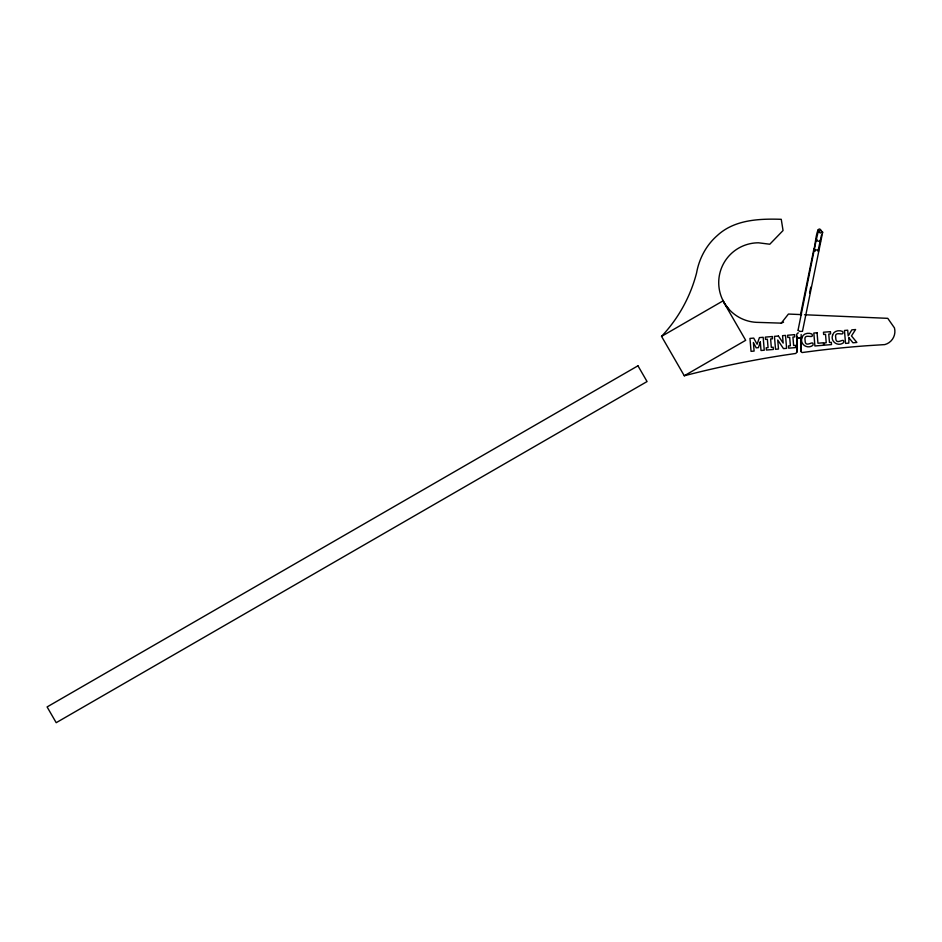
<?xml version="1.0" encoding="UTF-8"?>
<svg xmlns="http://www.w3.org/2000/svg" width="942" height="942" viewBox="0 0 942 942"><rect width="100%" height="100%" fill="white"/><g stroke="black" fill="none" stroke-linecap="round" stroke-linejoin="round"><path stroke-width="1.41" d="M783.567 322.164L781.259 323.141L758.522 322.399A39.799 39.799 0 0 1 730.38 310.742L728.602 308.846A39.799 39.799 0 0 1 758.522 242.8L769.802 244.225L783.049 230.531L781.259 219.309C759.264 218.591 734.36 219.627 717.274 235.571C706.264 245.12 699.141 258.614 696.585 272.897A145.421 145.421 0 0 1 661.543 336.376L684.292 375.764A1026.533 1026.533 0 0 1 783.768 355.216L795.778 353.45L796.897 352.143L796.897 337.507M804.503 314.746L887.764 318.337L894.441 327.887A13.647 13.647 0 0 1 884.785 344.595L867.888 345.667A1026.533 1026.533 0 0 0 817.315 350.565L802.113 352.543L800.994 351.554L800.994 337.448L799.216 338.39L797.062 337.695M796.732 336.129L798.062 338.154L800.241 337.683M821.765 231.567C816.526 220.923 815.442 246.71 813.888 249.018L800.453 314.922M821.471 235.111L818.245 250.101M798.004 330.454L816.078 240.681L818.351 231.002L820.67 230.519L822.672 232.215L802.466 331.36L799.581 331.407L798.345 330.195M809.578 292.903L810.744 287.18M822.672 232.215L820.223 233.004L818.221 231.308M781.259 323.141L788.43 314.051L801.571 314.616M661.543 336.376L722.95 300.922L745.687 340.309L684.292 375.764M814.241 248.712L815.431 250.066M818.033 251.49C821.035 250.089 811.851 248.9 815.313 251.055M816.302 239.692L817.197 239.892M816.337 240.74L820.529 241.588L819.834 241.446M819.881 240.434L820.164 240.481M818.198 231.108L817.738 230.119M728.602 308.846L726.553 306.28A34.583 34.583 0 0 1 723.15 300.804L722.82 300.204M800.994 351.554L801.136 335.682A2.273 2.273 0 0 0 801.136 334.504M796.897 352.143L796.744 335.682A2.273 2.273 0 0 1 798.357 332.891M801.925 337.789C799.617 344.419 807.647 349.576 812.922 345.278C814.512 338.637 805.069 349.305 805.08 340.309C803.373 332.114 814.606 340.027 811.969 334.033C808.366 332.326 802.937 333.444 801.925 337.789M832.575 335.211C830.255 341.84 838.286 347.009 843.561 342.7C845.162 336.058 835.707 346.738 835.731 337.742C834.011 329.535 845.245 337.448 842.619 331.454C839.004 329.759 833.576 330.877 832.575 335.211M760.3 341.934L758.416 347.657L756.202 347.845L753.388 342.511L754.106 351.083L751.045 351.342L749.962 338.413L753.706 338.096L757.109 344.23L759.429 337.613L763.173 337.295L764.256 350.224L761.018 350.495L760.3 341.934M848.977 337.825L848.789 343.123L845.539 343.406L844.456 330.477L847.706 330.195L848.189 335.941L851.839 329.853L855.595 329.535L851.486 335.929L856.879 342.452L852.946 342.782L848.977 337.825M637.958 365.802L47.1 706.936L56.202 722.691L647.06 381.557L637.958 365.802M772.287 336.529L765.316 337.118L765.505 339.379L767.365 339.214L768.071 347.633L766.211 347.786L766.411 350.047L773.37 349.458L773.182 347.209L771.321 347.363L770.615 338.943L772.475 338.79L772.287 336.529M778.422 336.023L774.442 336.353L775.525 349.282L778.492 349.035L777.739 340.015L783.473 348.611L786.605 348.352L785.522 335.423L782.543 335.67L783.167 343.076L778.422 336.023M794.577 334.657L787.618 335.246L787.806 337.507L789.667 337.342L790.373 345.761L788.513 345.914L788.701 348.175L795.672 347.586L795.484 345.337L793.623 345.49L792.917 337.071L794.777 336.918L794.577 334.657M817.067 332.773L813.817 333.044L814.901 345.973L823.532 345.255L823.32 342.782L817.939 343.241L817.067 332.773M830.432 331.655L823.473 332.232L823.661 334.492L825.522 334.339L826.228 342.747L824.368 342.912L824.556 345.161L831.515 344.584L831.327 342.323L829.466 342.476L828.76 334.069L830.62 333.904L830.432 331.655"/></g></svg>
